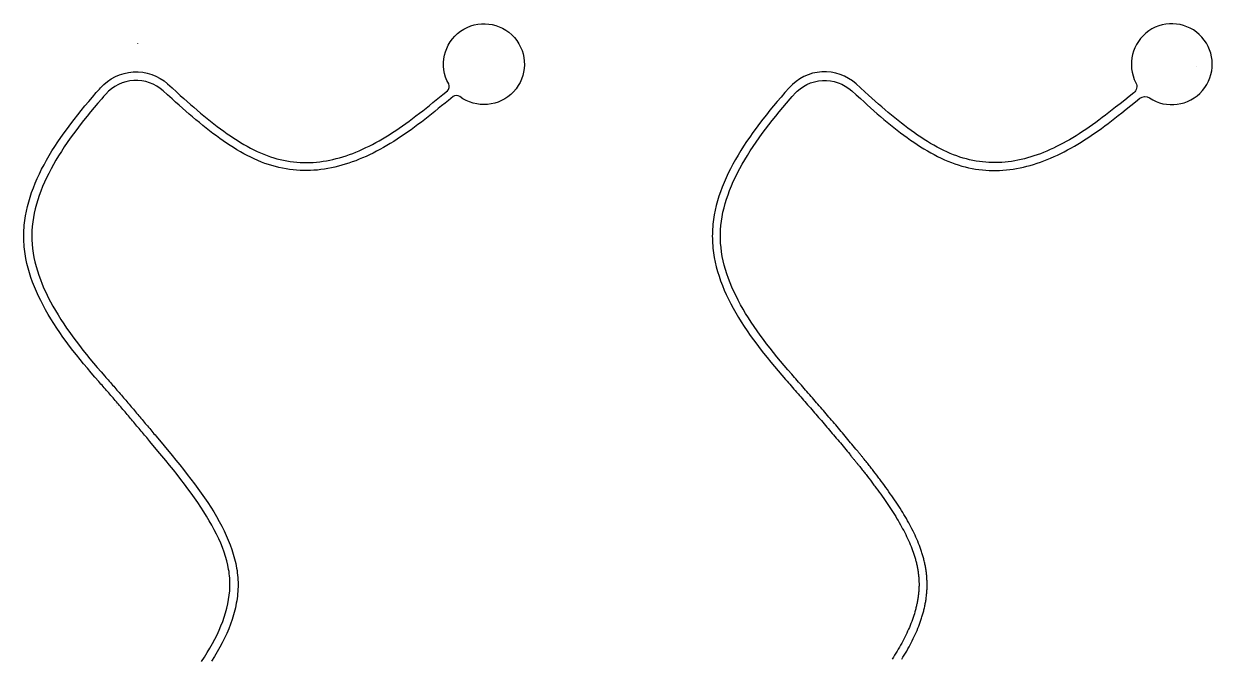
# Model space of a CAD drawing. Header units: millimetres. Extents: x 3924 to 4390, y 1393 to 2333.
# Drawn here: x 3924.4 to 4365.2, y 2098.3 to 2333.3 of the extents above; entities that cross this region are included whole.
import ezdxf

# ---------------------------------------------------------------- set-up
doc = ezdxf.new("R2010")
doc.units = ezdxf.units.MM

msp = doc.modelspace()

# ---------------------------------------------------------------- linework, layer by layer
for points in [[(3990.28, 2096.66), (3991.38, 2098.34), (3992.43, 2100.01), (3993.43, 2101.68), (3994.37, 2103.34), (3995.25, 2104.99), (3996.08, 2106.64), (3996.84, 2108.29), (3997.55, 2109.93), (3998.19, 2111.56), (3998.77, 2113.19), (3999.28, 2114.82), (3999.72, 2116.44), (4000.1, 2118.06), (4000.4, 2119.67), (4000.63, 2121.27), (4000.78, 2122.88), (4000.86, 2124.48), (4000.88, 2125.28), (4000.87, 2126.07), (4000.84, 2126.87), (4000.79, 2127.66), (4000.72, 2128.46), (4000.64, 2129.25), (4000.53, 2130.05), (4000.4, 2130.85), (4000.09, 2132.46), (3999.7, 2134.07), (3999.24, 2135.69), (3998.7, 2137.32), (3998.11, 2138.95), (3997.44, 2140.59), (3996.71, 2142.24), (3995.93, 2143.9), (3995.08, 2145.56), (3994.18, 2147.24), (3993.22, 2148.91), (3992.22, 2150.6), (3991.16, 2152.29), (3990.06, 2153.98), (3988.92, 2155.69), (3987.74, 2157.4), (3986.51, 2159.11), (3985.25, 2160.83), (3983.96, 2162.56), (3982.64, 2164.29), (3981.28, 2166.03), (3979.9, 2167.78), (3978.5, 2169.53), (3977.08, 2171.28), (3974.17, 2174.81), (3971.21, 2178.35), (3970.81, 2178.83), (3970.41, 2179.31), (3970.01, 2179.78), (3969.61, 2180.26), (3969.2, 2180.74), (3968.8, 2181.21), (3968.4, 2181.69), (3968, 2182.16), (3967.6, 2182.64), (3967.2, 2183.12), (3966.8, 2183.59), (3966.4, 2184.07), (3966, 2184.54), (3965.6, 2185.02), (3965.2, 2185.49), (3964.79, 2185.97), (3964.39, 2186.44), (3963.99, 2186.92), (3963.59, 2187.39), (3963.19, 2187.87), (3962.78, 2188.34), (3962.38, 2188.82), (3961.98, 2189.29), (3961.58, 2189.77), (3961.17, 2190.24), (3960.77, 2190.71), (3960.37, 2191.19), (3959.96, 2191.66), (3959.56, 2192.13), (3959.15, 2192.61), (3958.75, 2193.08), (3958.35, 2193.55), (3957.94, 2194.02), (3957.53, 2194.49), (3957.13, 2194.96), (3956.72, 2195.44), (3956.31, 2195.91), (3955.91, 2196.38), (3955.5, 2196.85), (3955.09, 2197.32), (3954.68, 2197.79), (3954.27, 2198.25), (3953.86, 2198.72), (3953.46, 2199.19), (3953.04, 2199.66), (3952.63, 2200.13), (3952.22, 2200.59), (3950.79, 2202.23), (3949.38, 2203.86), (3947.98, 2205.5), (3946.61, 2207.15), (3945.26, 2208.8), (3943.94, 2210.45), (3942.64, 2212.1), (3941.37, 2213.76), (3940.13, 2215.43), (3938.93, 2217.09), (3937.75, 2218.77), (3936.62, 2220.44), (3935.52, 2222.12), (3934.47, 2223.81), (3933.45, 2225.5), (3932.48, 2227.19), (3931.55, 2228.89), (3930.68, 2230.6), (3929.85, 2232.31), (3929.07, 2234.02), (3928.34, 2235.75), (3927.67, 2237.47), (3927.06, 2239.2), (3926.51, 2240.94), (3926.01, 2242.68), (3925.58, 2244.43), (3925.21, 2246.18), (3924.91, 2247.94), (3924.78, 2248.83), (3924.68, 2249.71), (3924.58, 2250.59), (3924.51, 2251.48), (3924.46, 2252.37), (3924.42, 2253.26), (3924.4, 2254.15), (3924.4, 2255.03), (3924.42, 2255.92), (3924.46, 2256.8), (3924.51, 2257.68), (3924.58, 2258.56), (3924.67, 2259.44), (3924.78, 2260.32), (3925.04, 2262.07), (3925.37, 2263.82), (3925.77, 2265.57), (3926.22, 2267.3), (3926.74, 2269.04), (3927.32, 2270.77), (3927.95, 2272.49), (3928.64, 2274.22), (3929.38, 2275.93), (3930.18, 2277.64), (3931.02, 2279.35), (3931.92, 2281.05), (3932.85, 2282.75), (3933.84, 2284.45), (3934.87, 2286.14), (3935.93, 2287.83), (3937.04, 2289.51), (3938.19, 2291.19), (3939.37, 2292.86), (3940.58, 2294.54), (3941.83, 2296.2), (3943.11, 2297.87), (3944.41, 2299.53), (3945.75, 2301.19), (3947.1, 2302.84), (3948.49, 2304.49), (3949.89, 2306.14), (3951.31, 2307.78), (3952.03, 2308.6), (3952.21, 2308.8), (3952.44, 2309.06), (3952.9, 2309.58, -0.418222), (3977.77, 2311), (3979.4, 2309.52), (3981.03, 2308.05), (3982.47, 2306.75), (3983.72, 2305.63), (3984.97, 2304.52), (3986.21, 2303.42), (3987.46, 2302.34), (3988.7, 2301.27), (3989.94, 2300.22), (3991.18, 2299.19), (3992.42, 2298.17), (3993.65, 2297.18), (3994.89, 2296.21), (3996.12, 2295.26), (3997.36, 2294.33), (3998.59, 2293.43), (3999.82, 2292.56), (4001.05, 2291.71), (4002.29, 2290.89), (4003.52, 2290.09), (4004.75, 2289.33), (4005.99, 2288.6), (4007.23, 2287.9), (4008.46, 2287.23), (4009.7, 2286.6), (4010.94, 2286), (4012.18, 2285.44), (4013.42, 2284.92), (4014.65, 2284.45), (4015.88, 2284.01), (4017.11, 2283.62), (4018.33, 2283.27), (4019.56, 2282.95), (4020.79, 2282.68), (4022.01, 2282.44), (4023.23, 2282.25), (4024.45, 2282.09), (4025.68, 2281.97), (4026.9, 2281.88), (4028.12, 2281.83), (4029.34, 2281.82), (4030.56, 2281.85), (4031.77, 2281.91), (4032.99, 2282), (4034.21, 2282.13), (4035.43, 2282.3), (4036.65, 2282.5), (4037.87, 2282.73), (4039.09, 2282.99), (4040.3, 2283.29), (4041.52, 2283.62), (4042.74, 2283.98), (4043.96, 2284.38), (4045.19, 2284.8), (4046.41, 2285.26), (4047.63, 2285.74), (4048.85, 2286.25), (4050.08, 2286.8), (4051.3, 2287.37), (4052.53, 2287.97), (4053.76, 2288.6), (4054.99, 2289.26), (4056.22, 2289.94), (4057.45, 2290.65), (4058.69, 2291.39), (4059.92, 2292.15), (4061.16, 2292.94), (4062.4, 2293.75), (4063.64, 2294.59), (4064.89, 2295.46), (4066.13, 2296.34), (4067.38, 2297.25), (4068.63, 2298.19), (4069.89, 2299.14), (4071.13, 2300.11), (4072.38, 2301.08), (4073.63, 2302.07), (4074.88, 2303.07), (4076.14, 2304.07), (4077.39, 2305.08), (4078.64, 2306.1), (4079.9, 2307.12), (4081.54, 2308.47, 0.363946), (4082.02, 2311, -9.604923), (4086.09, 2306.35, 0.345445), (4083.62, 2306.3), (4081.93, 2304.91), (4080.67, 2303.88), (4079.41, 2302.86), (4078.16, 2301.85), (4076.9, 2300.84), (4075.64, 2299.83), (4074.38, 2298.84), (4073.12, 2297.86), (4071.87, 2296.88), (4070.59, 2295.91), (4069.31, 2294.95), (4068.04, 2294.02), (4066.76, 2293.11), (4065.48, 2292.22), (4064.2, 2291.36), (4062.92, 2290.52), (4061.64, 2289.71), (4060.36, 2288.92), (4059.08, 2288.16), (4057.8, 2287.42), (4056.52, 2286.71), (4055.24, 2286.03), (4053.95, 2285.38), (4052.67, 2284.75), (4051.39, 2284.15), (4050.1, 2283.59), (4048.82, 2283.05), (4047.53, 2282.54), (4046.24, 2282.06), (4044.96, 2281.61), (4043.67, 2281.2), (4042.38, 2280.82), (4041.09, 2280.47), (4039.8, 2280.15), (4038.51, 2279.87), (4037.22, 2279.62), (4035.93, 2279.4), (4034.64, 2279.23), (4033.35, 2279.08), (4032.05, 2278.97), (4030.76, 2278.9), (4029.46, 2278.87), (4028.17, 2278.87), (4026.87, 2278.92), (4025.57, 2279), (4024.27, 2279.12), (4022.97, 2279.28), (4021.67, 2279.48), (4020.37, 2279.72), (4019.07, 2280), (4017.76, 2280.32), (4016.46, 2280.69), (4015.15, 2281.1), (4013.85, 2281.55), (4012.54, 2282.04), (4011.23, 2282.58), (4009.92, 2283.17), (4008.62, 2283.79), (4007.32, 2284.44), (4006.03, 2285.13), (4004.74, 2285.85), (4003.45, 2286.6), (4002.17, 2287.39), (4000.9, 2288.2), (3999.63, 2289.04), (3998.36, 2289.91), (3997.09, 2290.8), (3995.83, 2291.72), (3994.57, 2292.66), (3993.31, 2293.63), (3992.05, 2294.61), (3990.79, 2295.62), (3989.54, 2296.65), (3988.28, 2297.69), (3987.03, 2298.75), (3985.77, 2299.83), (3984.51, 2300.92), (3983.26, 2302.02), (3982, 2303.14), (3980.74, 2304.27), (3979.39, 2305.49), (3977.76, 2306.96), (3976.14, 2308.43, 0.418226), (3954.81, 2307.22), (3954.58, 2306.96), (3954.47, 2306.83), (3954.38, 2306.73), (3954.03, 2306.33), (3953.32, 2305.52), (3951.92, 2303.9), (3950.54, 2302.27), (3949.19, 2300.65), (3947.87, 2299.03), (3946.57, 2297.4), (3945.3, 2295.78), (3944.06, 2294.15), (3942.85, 2292.52), (3941.67, 2290.89), (3940.53, 2289.26), (3939.43, 2287.63), (3938.36, 2286), (3937.33, 2284.37), (3936.35, 2282.73), (3935.41, 2281.1), (3934.51, 2279.46), (3933.65, 2277.83), (3932.85, 2276.19), (3932.09, 2274.56), (3931.39, 2272.92), (3930.73, 2271.28), (3930.13, 2269.64), (3929.59, 2268), (3929.1, 2266.36), (3928.67, 2264.72), (3928.3, 2263.07), (3927.99, 2261.43), (3927.74, 2259.79), (3927.56, 2258.14), (3927.45, 2256.5), (3927.4, 2254.85), (3927.42, 2253.21), (3927.51, 2251.56), (3927.67, 2249.91), (3927.9, 2248.26), (3928.19, 2246.61), (3928.55, 2244.96), (3928.96, 2243.32), (3929.44, 2241.67), (3929.97, 2240.03), (3930.56, 2238.39), (3931.21, 2236.75), (3931.9, 2235.11), (3932.65, 2233.47), (3933.45, 2231.83), (3934.3, 2230.2), (3935.19, 2228.56), (3936.13, 2226.93), (3937.11, 2225.29), (3938.14, 2223.66), (3939.2, 2222.03), (3940.3, 2220.4), (3941.44, 2218.78), (3942.61, 2217.15), (3943.82, 2215.53), (3945.06, 2213.9), (3946.33, 2212.28), (3947.62, 2210.66), (3948.95, 2209.04), (3950.29, 2207.42), (3951.67, 2205.81), (3953.06, 2204.19), (3954.47, 2202.58), (3954.89, 2202.11), (3955.3, 2201.64), (3955.71, 2201.17), (3956.12, 2200.7), (3956.53, 2200.23), (3956.94, 2199.76), (3957.35, 2199.29), (3957.76, 2198.82), (3958.17, 2198.35), (3958.58, 2197.88), (3958.98, 2197.41), (3959.39, 2196.94), (3959.8, 2196.46), (3960.2, 2195.99), (3960.61, 2195.52), (3961.02, 2195.04), (3961.42, 2194.57), (3961.83, 2194.1), (3962.23, 2193.62), (3962.64, 2193.15), (3963.04, 2192.67), (3963.45, 2192.2), (3963.85, 2191.72), (3964.25, 2191.25), (3964.66, 2190.77), (3965.06, 2190.3), (3965.46, 2189.82), (3965.87, 2189.35), (3966.27, 2188.87), (3966.67, 2188.39), (3967.08, 2187.92), (3967.48, 2187.44), (3967.88, 2186.96), (3968.28, 2186.49), (3968.69, 2186.01), (3969.09, 2185.53), (3969.49, 2185.06), (3969.89, 2184.58), (3970.29, 2184.1), (3970.69, 2183.63), (3971.1, 2183.15), (3971.5, 2182.67), (3971.9, 2182.19), (3972.3, 2181.72), (3972.7, 2181.24), (3973.1, 2180.76), (3973.5, 2180.28), (3976.48, 2176.73), (3979.41, 2173.19), (3980.85, 2171.42), (3982.27, 2169.66), (3983.67, 2167.9), (3985.05, 2166.15), (3986.4, 2164.39), (3987.72, 2162.64), (3989, 2160.9), (3990.26, 2159.15), (3991.47, 2157.41), (3992.64, 2155.66), (3993.77, 2153.92), (3994.86, 2152.18), (3995.89, 2150.45), (3996.88, 2148.71), (3997.81, 2146.97), (3998.69, 2145.24), (3999.5, 2143.5), (4000.26, 2141.77), (4000.95, 2140.03), (4001.58, 2138.3), (4002.13, 2136.57), (4002.62, 2134.83), (4002.83, 2133.96), (4003.03, 2133.09), (4003.2, 2132.23), (4003.36, 2131.36), (4003.5, 2130.49), (4003.61, 2129.62), (4003.71, 2128.75), (4003.78, 2127.88), (4003.84, 2127.01), (4003.87, 2126.14), (4003.88, 2125.28), (4003.87, 2124.41), (4003.84, 2123.54), (4003.79, 2122.68), (4003.72, 2121.81), (4003.63, 2120.95), (4003.52, 2120.08), (4003.39, 2119.22), (4003.24, 2118.35), (4003.08, 2117.49), (4002.89, 2116.63), (4002.69, 2115.76), (4002.22, 2114.04), (4001.69, 2112.31), (4001.09, 2110.59), (4000.42, 2108.86), (3999.68, 2107.14), (3998.88, 2105.41), (3998.02, 2103.68), (3997.1, 2101.96), (3996.12, 2100.23), (3995.09, 2098.5), (3994, 2096.77)], [(4250.05, 2097.53), (4250.53, 2098.3), (4251, 2099.06), (4251.46, 2099.83), (4251.91, 2100.59), (4252.34, 2101.36), (4252.77, 2102.12), (4253.18, 2102.89), (4253.58, 2103.65), (4253.98, 2104.42), (4254.35, 2105.18), (4254.72, 2105.95), (4255.07, 2106.71), (4255.42, 2107.48), (4255.75, 2108.24), (4256.06, 2109.01), (4256.37, 2109.77), (4256.66, 2110.54), (4256.94, 2111.3), (4257.2, 2112.07), (4257.45, 2112.83), (4257.57, 2113.22), (4257.69, 2113.6), (4257.8, 2113.98), (4257.91, 2114.37), (4258.02, 2114.75), (4258.12, 2115.13), (4258.22, 2115.51), (4258.31, 2115.9), (4258.41, 2116.28), (4258.49, 2116.66), (4258.58, 2117.05), (4258.66, 2117.43), (4258.74, 2117.81), (4258.81, 2118.2), (4258.88, 2118.58), (4258.95, 2118.97), (4259.01, 2119.35), (4259.07, 2119.73), (4259.12, 2120.12), (4259.17, 2120.5), (4259.22, 2120.89), (4259.26, 2121.27), (4259.3, 2121.66), (4259.34, 2122.04), (4259.37, 2122.42), (4259.4, 2122.81), (4259.42, 2123.19), (4259.44, 2123.58), (4259.46, 2123.96), (4259.47, 2124.35), (4259.48, 2124.74), (4259.48, 2125.12), (4259.48, 2125.51), (4259.47, 2125.89), (4259.47, 2126.28), (4259.45, 2126.67), (4259.43, 2127.05), (4259.41, 2127.44), (4259.39, 2127.83), (4259.36, 2128.21), (4259.32, 2128.6), (4259.28, 2128.99), (4259.24, 2129.37), (4259.19, 2129.76), (4259.14, 2130.15), (4259.09, 2130.54), (4259.03, 2130.92), (4258.97, 2131.31), (4258.9, 2131.69), (4258.83, 2132.08), (4258.75, 2132.47), (4258.67, 2132.85), (4258.59, 2133.24), (4258.5, 2133.62), (4258.41, 2134.01), (4258.32, 2134.39), (4258.22, 2134.78), (4258.11, 2135.16), (4258.01, 2135.54), (4257.9, 2135.93), (4257.79, 2136.31), (4257.67, 2136.7), (4257.55, 2137.08), (4257.43, 2137.46), (4257.3, 2137.85), (4257.17, 2138.23), (4256.89, 2139), (4256.61, 2139.76), (4256.31, 2140.53), (4256, 2141.3), (4255.67, 2142.06), (4255.34, 2142.83), (4254.99, 2143.59), (4254.63, 2144.36), (4254.25, 2145.12), (4253.87, 2145.89), (4253.47, 2146.65), (4253.07, 2147.42), (4252.65, 2148.19), (4252.22, 2148.95), (4251.78, 2149.72), (4251.34, 2150.48), (4250.88, 2151.25), (4250.41, 2152.02), (4249.94, 2152.79), (4249.45, 2153.55), (4248.96, 2154.32), (4248.46, 2155.09), (4247.95, 2155.86), (4247.43, 2156.63), (4246.9, 2157.4), (4246.37, 2158.18), (4245.83, 2158.95), (4245.29, 2159.72), (4244.73, 2160.5), (4244.17, 2161.27), (4243.61, 2162.05), (4243.04, 2162.83), (4242.46, 2163.61), (4242.18, 2163.99), (4241.89, 2164.37), (4241.62, 2164.74), (4241.34, 2165.1), (4241.07, 2165.46), (4240.8, 2165.82), (4240.26, 2166.53), (4239.72, 2167.23), (4239.17, 2167.94), (4238.9, 2168.29), (4238.61, 2168.65), (4238.33, 2169.02), (4238.04, 2169.38), (4237.74, 2169.76), (4237.44, 2170.14), (4237.13, 2170.52), (4236.81, 2170.92), (4236.49, 2171.32), (4236.16, 2171.74), (4235.99, 2171.95), (4235.81, 2172.16), (4235.64, 2172.38), (4235.46, 2172.6), (4235.28, 2172.82), (4235.1, 2173.05), (4234.91, 2173.28), (4234.72, 2173.51), (4234.53, 2173.74), (4234.33, 2173.98), (4234.13, 2174.23), (4233.93, 2174.47), (4233.73, 2174.72), (4233.52, 2174.98), (4233.31, 2175.24), (4233.09, 2175.5), (4232.6, 2176.1), (4232.1, 2176.7), (4231.6, 2177.3), (4231.11, 2177.9), (4230.61, 2178.5), (4230.11, 2179.1), (4229.61, 2179.7), (4229.11, 2180.3), (4228.61, 2180.89), (4228.11, 2181.49), (4227.6, 2182.08), (4227.1, 2182.68), (4226.6, 2183.27), (4226.09, 2183.87), (4225.59, 2184.46), (4225.08, 2185.05), (4224.58, 2185.65), (4224.07, 2186.24), (4223.56, 2186.83), (4223.06, 2187.42), (4222.55, 2188.01), (4222.04, 2188.6), (4221.53, 2189.19), (4221.02, 2189.78), (4220.51, 2190.37), (4220, 2190.96), (4219.49, 2191.55), (4218.98, 2192.14), (4218.47, 2192.73), (4217.96, 2193.31), (4217.45, 2193.9), (4216.94, 2194.49), (4216.43, 2195.08), (4215.92, 2195.66), (4215.4, 2196.25), (4214.89, 2196.84), (4214.38, 2197.43), (4213.87, 2198.01), (4213.35, 2198.6), (4212.84, 2199.19), (4212.33, 2199.77), (4211.82, 2200.36), (4211.3, 2200.94), (4210.79, 2201.53), (4210.28, 2202.12), (4209.76, 2202.7), (4209.25, 2203.29), (4207.85, 2204.89), (4206.48, 2206.5), (4205.12, 2208.1), (4203.79, 2209.71), (4202.49, 2211.32), (4201.21, 2212.93), (4199.96, 2214.54), (4198.75, 2216.15), (4197.56, 2217.77), (4196.41, 2219.38), (4195.29, 2221), (4194.21, 2222.62), (4193.17, 2224.23), (4192.17, 2225.85), (4191.21, 2227.48), (4190.29, 2229.1), (4189.42, 2230.72), (4188.59, 2232.35), (4187.81, 2233.98), (4187.08, 2235.6), (4186.41, 2237.23), (4185.78, 2238.86), (4185.21, 2240.49), (4184.7, 2242.13), (4184.24, 2243.76), (4183.85, 2245.39), (4183.51, 2247.03), (4183.24, 2248.67), (4183.03, 2250.3), (4182.89, 2251.94), (4182.81, 2253.58), (4182.81, 2255.21), (4182.87, 2256.85), (4183, 2258.48), (4183.19, 2260.11), (4183.45, 2261.75), (4183.76, 2263.38), (4184.14, 2265.01), (4184.58, 2266.64), (4185.07, 2268.27), (4185.62, 2269.9), (4186.23, 2271.53), (4186.89, 2273.15), (4187.59, 2274.78), (4188.35, 2276.41), (4189.16, 2278.03), (4190.01, 2279.66), (4190.91, 2281.28), (4191.85, 2282.9), (4192.83, 2284.52), (4193.85, 2286.15), (4194.92, 2287.77), (4196.02, 2289.38), (4197.15, 2291), (4198.32, 2292.62), (4199.52, 2294.24), (4200.76, 2295.85), (4202.02, 2297.47), (4203.31, 2299.08), (4204.63, 2300.7), (4205.97, 2302.31), (4207.34, 2303.92), (4208.73, 2305.53), (4209.43, 2306.33), (4209.79, 2306.74), (4209.87, 2306.84), (4209.99, 2306.96), (4210.21, 2307.22, -0.418225), (4231.54, 2308.43), (4233.13, 2306.99), (4234.73, 2305.55), (4236.07, 2304.34), (4237.3, 2303.23), (4238.53, 2302.13), (4239.76, 2301.05), (4241, 2299.98), (4242.23, 2298.92), (4243.46, 2297.88), (4244.69, 2296.85), (4245.92, 2295.84), (4247.15, 2294.85), (4248.38, 2293.88), (4249.61, 2292.93), (4250.85, 2292), (4252.09, 2291.09), (4253.33, 2290.21), (4254.57, 2289.35), (4255.81, 2288.52), (4257.06, 2287.71), (4258.32, 2286.93), (4259.57, 2286.18), (4260.83, 2285.46), (4262.1, 2284.77), (4263.37, 2284.11), (4264.65, 2283.48), (4265.93, 2282.89), (4267.21, 2282.34), (4268.49, 2281.83), (4269.77, 2281.36), (4271.05, 2280.94), (4272.33, 2280.55), (4273.61, 2280.21), (4274.89, 2279.91), (4276.16, 2279.64), (4277.44, 2279.42), (4278.71, 2279.23), (4279.98, 2279.09), (4281.26, 2278.98), (4282.53, 2278.91), (4283.8, 2278.87), (4285.07, 2278.87), (4286.34, 2278.91), (4287.61, 2278.99), (4288.88, 2279.09), (4290.14, 2279.24), (4291.41, 2279.42), (4292.68, 2279.63), (4293.94, 2279.87), (4295.2, 2280.15), (4296.47, 2280.46), (4297.73, 2280.8), (4298.99, 2281.18), (4300.26, 2281.58), (4301.52, 2282.01), (4302.78, 2282.48), (4304.04, 2282.97), (4305.3, 2283.5), (4306.56, 2284.05), (4307.81, 2284.63), (4309.07, 2285.24), (4310.33, 2285.87), (4311.58, 2286.53), (4312.84, 2287.22), (4314.1, 2287.94), (4315.35, 2288.68), (4316.61, 2289.44), (4317.86, 2290.23), (4319.12, 2291.04), (4320.37, 2291.88), (4321.62, 2292.73), (4322.87, 2293.62), (4324.13, 2294.52), (4325.38, 2295.44), (4326.63, 2296.39), (4327.87, 2297.35), (4329.1, 2298.31), (4330.34, 2299.28), (4331.68, 2300.35), (4333.37, 2301.68), (4335.05, 2303.02), (4336.73, 2304.36), (4338.42, 2305.69, -0.325002), (4341.94, 2305.84, 7.862559), (4336.92, 2311.43, -0.359153), (4336.12, 2307.7), (4334.44, 2306.36), (4332.76, 2305.03), (4331.08, 2303.69), (4329.39, 2302.36), (4328.12, 2301.35), (4326.9, 2300.39), (4325.67, 2299.44), (4324.45, 2298.5), (4323.23, 2297.58), (4322.01, 2296.68), (4320.79, 2295.81), (4319.57, 2294.95), (4318.35, 2294.12), (4317.14, 2293.32), (4315.93, 2292.53), (4314.72, 2291.78), (4313.51, 2291.04), (4312.31, 2290.33), (4311.1, 2289.65), (4309.9, 2288.99), (4308.7, 2288.36), (4307.5, 2287.75), (4306.3, 2287.18), (4305.1, 2286.63), (4303.9, 2286.1), (4302.7, 2285.61), (4301.51, 2285.14), (4300.31, 2284.7), (4299.12, 2284.3), (4297.93, 2283.92), (4296.74, 2283.57), (4295.54, 2283.25), (4294.35, 2282.96), (4293.16, 2282.71), (4291.97, 2282.48), (4290.78, 2282.29), (4289.58, 2282.13), (4288.39, 2282), (4287.2, 2281.91), (4286.01, 2281.85), (4284.82, 2281.82), (4283.63, 2281.83), (4282.43, 2281.87), (4281.24, 2281.95), (4280.04, 2282.07), (4278.85, 2282.22), (4277.65, 2282.4), (4276.46, 2282.62), (4275.26, 2282.88), (4274.06, 2283.18), (4272.86, 2283.52), (4271.66, 2283.89), (4270.46, 2284.3), (4269.25, 2284.75), (4268.05, 2285.24), (4266.84, 2285.77), (4265.63, 2286.34), (4264.41, 2286.95), (4263.2, 2287.58), (4261.99, 2288.25), (4260.79, 2288.95), (4259.58, 2289.68), (4258.37, 2290.44), (4257.17, 2291.23), (4255.96, 2292.04), (4254.76, 2292.88), (4253.55, 2293.75), (4252.35, 2294.64), (4251.14, 2295.55), (4249.93, 2296.49), (4248.72, 2297.44), (4247.52, 2298.42), (4246.31, 2299.42), (4245.09, 2300.43), (4243.88, 2301.46), (4242.67, 2302.51), (4241.45, 2303.57), (4240.23, 2304.64), (4239.01, 2305.73), (4237.78, 2306.83), (4236.36, 2308.12), (4234.77, 2309.56), (4233.17, 2311, 0.418225), (4208.3, 2309.59), (4207.84, 2309.07), (4207.61, 2308.81), (4207.44, 2308.61), (4206.72, 2307.79), (4205.31, 2306.16), (4203.91, 2304.52), (4202.54, 2302.89), (4201.19, 2301.24), (4199.87, 2299.6), (4198.57, 2297.95), (4197.3, 2296.3), (4196.06, 2294.64), (4194.85, 2292.98), (4193.67, 2291.32), (4192.53, 2289.65), (4191.43, 2287.98), (4190.37, 2286.3), (4189.34, 2284.62), (4188.36, 2282.94), (4187.42, 2281.25), (4186.53, 2279.56), (4185.69, 2277.87), (4184.89, 2276.17), (4184.14, 2274.46), (4183.45, 2272.75), (4182.81, 2271.04), (4182.23, 2269.32), (4181.71, 2267.6), (4181.24, 2265.88), (4180.84, 2264.15), (4180.5, 2262.41), (4180.23, 2260.67), (4180.02, 2258.92), (4179.94, 2258.05), (4179.88, 2257.17), (4179.83, 2256.3), (4179.81, 2255.42), (4179.8, 2254.54), (4179.81, 2253.66), (4179.84, 2252.78), (4179.88, 2251.9), (4179.95, 2251.01), (4180.03, 2250.13), (4180.13, 2249.26), (4180.25, 2248.38), (4180.53, 2246.63), (4180.88, 2244.89), (4181.29, 2243.15), (4181.76, 2241.42), (4182.3, 2239.69), (4182.89, 2237.97), (4183.54, 2236.25), (4184.24, 2234.54), (4185, 2232.84), (4185.81, 2231.14), (4186.66, 2229.44), (4187.57, 2227.75), (4188.52, 2226.07), (4189.51, 2224.39), (4190.55, 2222.71), (4191.62, 2221.04), (4192.74, 2219.38), (4193.89, 2217.71), (4195.07, 2216.06), (4196.29, 2214.4), (4197.54, 2212.75), (4198.81, 2211.11), (4200.12, 2209.46), (4201.45, 2207.83), (4202.81, 2206.19), (4204.18, 2204.56), (4205.58, 2202.93), (4206.99, 2201.31), (4207.51, 2200.72), (4208.02, 2200.14), (4208.53, 2199.56), (4209.04, 2198.97), (4209.55, 2198.39), (4210.07, 2197.8), (4210.58, 2197.22), (4211.09, 2196.63), (4211.6, 2196.05), (4212.11, 2195.46), (4212.62, 2194.88), (4213.13, 2194.29), (4213.64, 2193.71), (4214.15, 2193.12), (4214.66, 2192.53), (4215.17, 2191.95), (4215.68, 2191.36), (4216.19, 2190.78), (4216.7, 2190.19), (4217.21, 2189.6), (4217.72, 2189.01), (4218.23, 2188.43), (4218.74, 2187.84), (4219.24, 2187.25), (4219.75, 2186.66), (4220.26, 2186.07), (4220.76, 2185.48), (4221.27, 2184.89), (4221.78, 2184.3), (4222.28, 2183.71), (4222.79, 2183.12), (4223.29, 2182.53), (4223.79, 2181.94), (4224.3, 2181.35), (4224.8, 2180.76), (4225.3, 2180.16), (4225.8, 2179.57), (4226.3, 2178.97), (4226.8, 2178.38), (4227.3, 2177.78), (4227.8, 2177.19), (4228.3, 2176.59), (4228.79, 2175.99), (4229.29, 2175.39), (4229.78, 2174.8), (4230.28, 2174.2), (4230.77, 2173.6), (4230.99, 2173.33), (4231.2, 2173.07), (4231.41, 2172.82), (4231.61, 2172.57), (4231.81, 2172.32), (4232.01, 2172.08), (4232.21, 2171.84), (4232.4, 2171.61), (4232.59, 2171.37), (4232.77, 2171.15), (4232.96, 2170.92), (4233.14, 2170.7), (4233.31, 2170.48), (4233.49, 2170.27), (4233.66, 2170.05), (4233.83, 2169.84), (4234, 2169.64), (4234.16, 2169.43), (4234.49, 2169.03), (4234.8, 2168.64), (4235.11, 2168.25), (4235.41, 2167.87), (4235.7, 2167.5), (4235.99, 2167.14), (4236.27, 2166.78), (4236.55, 2166.42), (4236.82, 2166.07), (4237.36, 2165.38), (4237.89, 2164.68), (4238.42, 2163.99), (4238.69, 2163.64), (4238.96, 2163.28), (4239.23, 2162.92), (4239.5, 2162.56), (4239.77, 2162.19), (4240.05, 2161.81), (4240.62, 2161.05), (4241.18, 2160.28), (4241.74, 2159.52), (4242.29, 2158.75), (4242.83, 2157.99), (4243.37, 2157.23), (4243.89, 2156.47), (4244.41, 2155.71), (4244.93, 2154.96), (4245.43, 2154.2), (4245.93, 2153.45), (4246.41, 2152.7), (4246.89, 2151.95), (4247.36, 2151.2), (4247.83, 2150.45), (4248.28, 2149.7), (4248.72, 2148.96), (4249.15, 2148.22), (4249.58, 2147.47), (4249.99, 2146.73), (4250.39, 2145.99), (4250.78, 2145.26), (4251.16, 2144.52), (4251.53, 2143.78), (4251.89, 2143.05), (4252.23, 2142.32), (4252.57, 2141.59), (4252.89, 2140.86), (4253.2, 2140.13), (4253.5, 2139.4), (4253.78, 2138.68), (4254.05, 2137.95), (4254.31, 2137.23), (4254.44, 2136.87), (4254.56, 2136.51), (4254.67, 2136.15), (4254.79, 2135.79), (4254.9, 2135.43), (4255.01, 2135.07), (4255.11, 2134.71), (4255.21, 2134.36), (4255.31, 2134), (4255.4, 2133.64), (4255.49, 2133.28), (4255.57, 2132.93), (4255.65, 2132.57), (4255.73, 2132.21), (4255.81, 2131.86), (4255.88, 2131.5), (4255.94, 2131.15), (4256.01, 2130.79), (4256.07, 2130.44), (4256.12, 2130.08), (4256.17, 2129.73), (4256.22, 2129.38), (4256.26, 2129.02), (4256.3, 2128.67), (4256.34, 2128.32), (4256.37, 2127.97), (4256.39, 2127.61), (4256.42, 2127.26), (4256.44, 2126.91), (4256.45, 2126.56), (4256.46, 2126.2), (4256.47, 2125.85), (4256.47, 2125.5), (4256.47, 2125.14), (4256.47, 2124.79), (4256.46, 2124.44), (4256.45, 2124.08), (4256.43, 2123.73), (4256.41, 2123.37), (4256.39, 2123.02), (4256.36, 2122.66), (4256.33, 2122.31), (4256.3, 2121.95), (4256.26, 2121.6), (4256.22, 2121.24), (4256.17, 2120.88), (4256.13, 2120.53), (4256.07, 2120.17), (4256.02, 2119.81), (4255.96, 2119.46), (4255.89, 2119.1), (4255.83, 2118.74), (4255.76, 2118.39), (4255.68, 2118.03), (4255.6, 2117.67), (4255.52, 2117.31), (4255.44, 2116.95), (4255.35, 2116.59), (4255.26, 2116.24), (4255.17, 2115.88), (4254.97, 2115.16), (4254.75, 2114.44), (4254.53, 2113.72), (4254.29, 2113), (4254.04, 2112.27), (4253.77, 2111.55), (4253.49, 2110.82), (4253.2, 2110.1), (4252.9, 2109.37), (4252.58, 2108.65), (4252.26, 2107.92), (4251.92, 2107.19), (4251.57, 2106.46), (4251.2, 2105.73), (4250.83, 2104.99), (4250.44, 2104.26), (4250.04, 2103.52), (4249.64, 2102.79), (4249.22, 2102.05), (4248.79, 2101.31), (4248.35, 2100.58), (4247.89, 2099.84), (4247.43, 2099.09), (4246.96, 2098.35), (4246.48, 2097.61)]]:
    msp.add_lwpolyline(points, format="xyb")
for points in [[(3966.53, 2326.1), (3966.53, 2326.09), (3966.54, 2326.09), (3966.54, 2326.09), (3966.55, 2326.08), (3966.55, 2326.08), (3966.56, 2326.08), (3966.56, 2326.07), (3966.56, 2326.07), (3966.57, 2326.06), (3966.57, 2326.06), (3966.58, 2326.06)], [(4359.35, 2317.59), (4359.35, 2317.59), (4359.36, 2317.6), (4359.36, 2317.6), (4359.36, 2317.6), (4359.36, 2317.6), (4359.37, 2317.61), (4359.37, 2317.61), (4359.37, 2317.61), (4359.37, 2317.61), (4359.38, 2317.61), (4359.38, 2317.62)], [(3958.93, 2191.52), (3958.94, 2191.52), (3958.94, 2191.52), (3958.94, 2191.52), (3958.94, 2191.52), (3958.94, 2191.52), (3958.94, 2191.52), (3958.94, 2191.52), (3958.94, 2191.52), (3958.94, 2191.53), (3958.94, 2191.53), (3958.94, 2191.53)]]:
    msp.add_lwpolyline(points)

doc.saveas('drawing.dxf')
